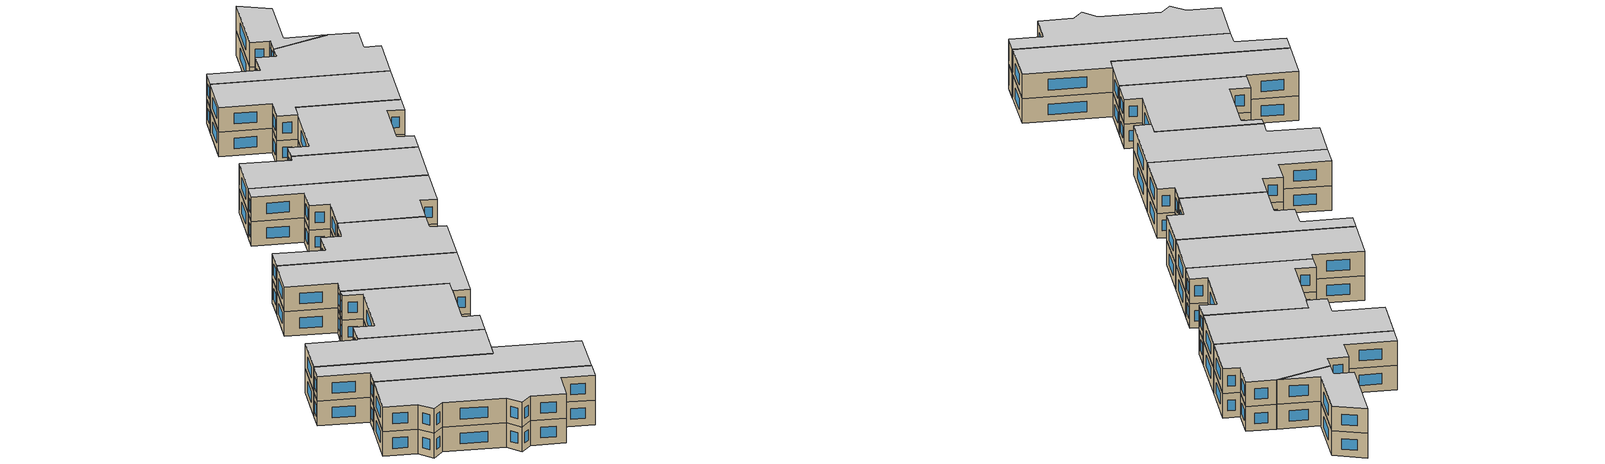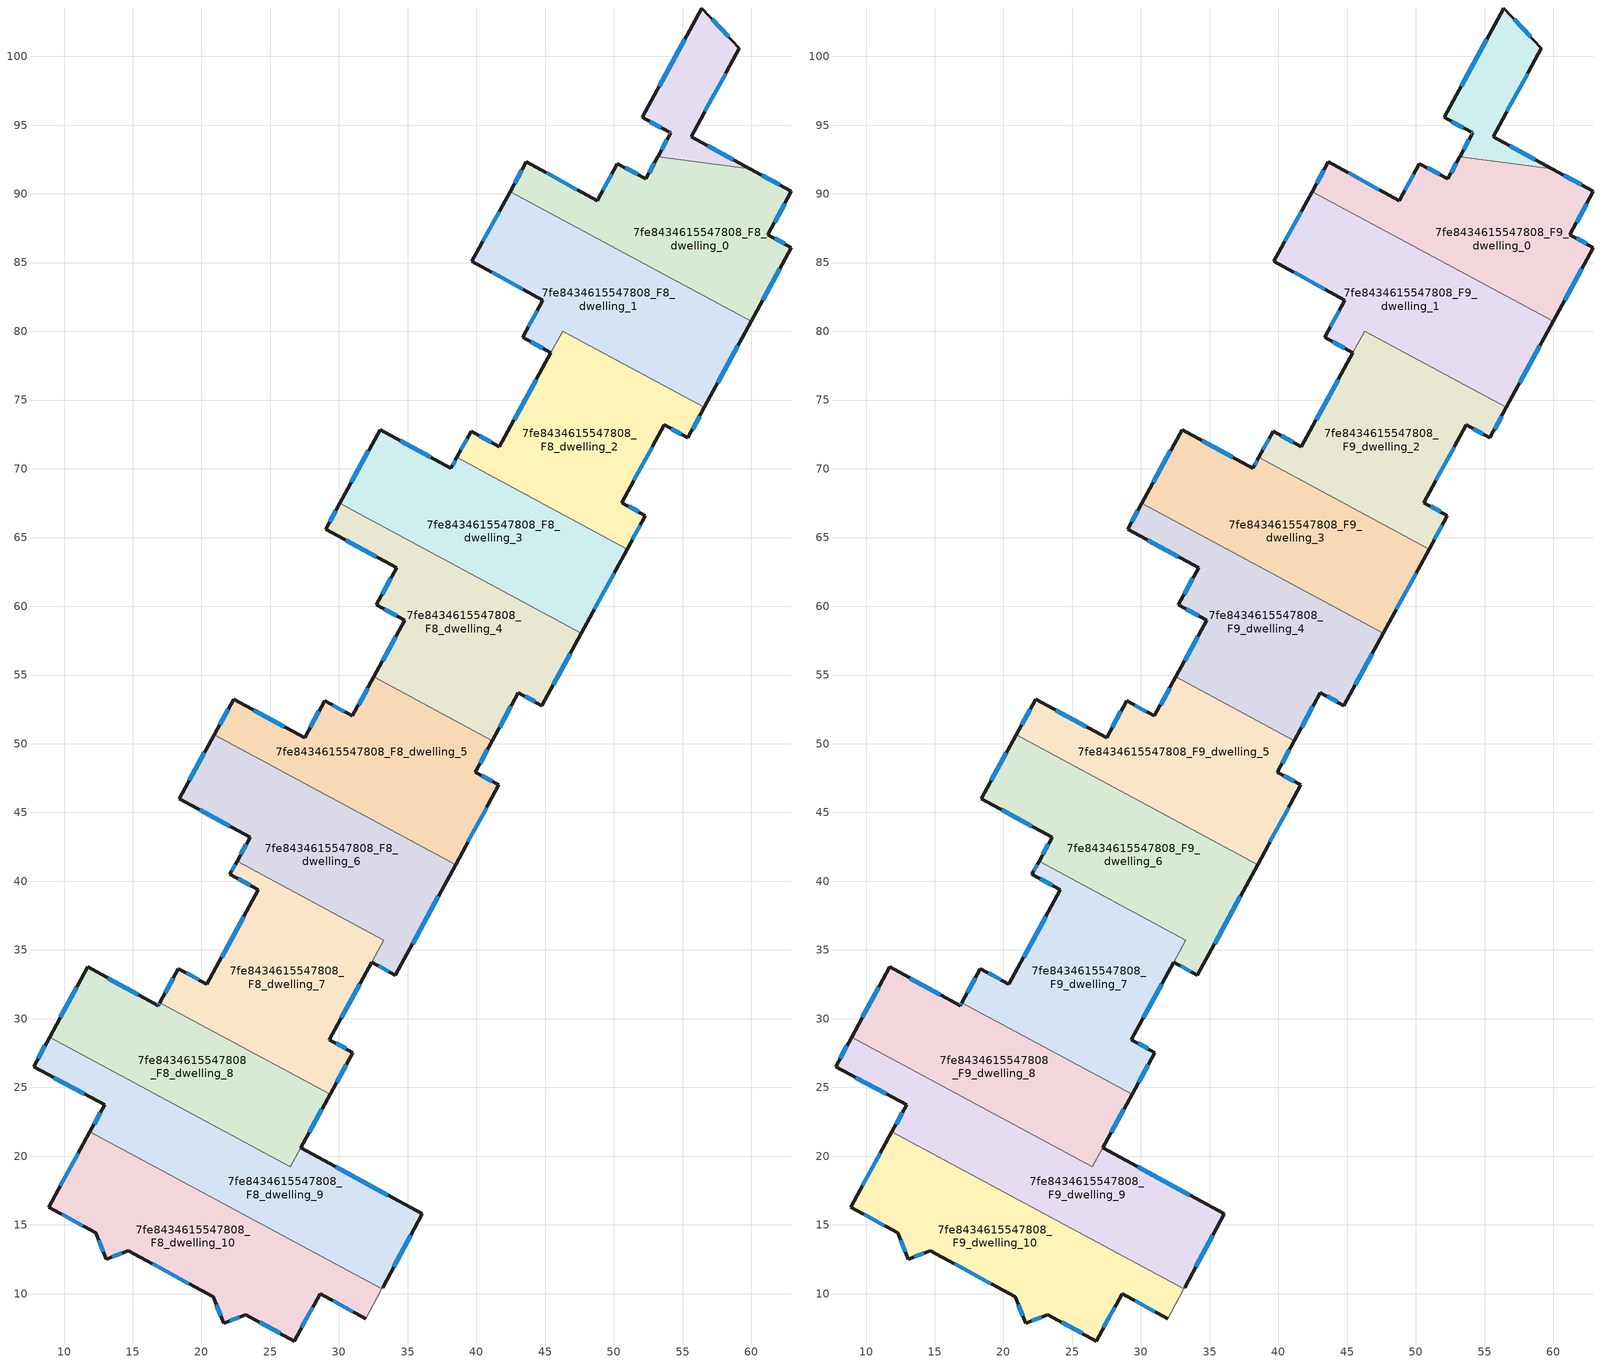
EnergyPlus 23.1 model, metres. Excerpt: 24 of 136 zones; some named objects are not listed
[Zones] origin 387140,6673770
7fe8434615547808_F8_dwelling_0
 floor to 7fe8434615547808_F7_dwelling_0 (EU_floor_Construction): 62.91,90.18 61.2,87.03 62.91,86.09 59.99,80.72 42.44,90.16 43.63,92.33 48.79,89.51 50.25,92.21 52.33,91.09 53.19,92.69 59.89,91.83 z24
 wall outside (EU_wall_Construction): 59.99,80.72 62.91,86.09 61.2,87.03 62.91,90.18 59.89,91.83 / 53.19,92.69 52.33,91.09 50.25,92.21 48.79,89.51 43.63,92.33 42.44,90.16 z24:27
 wall to 7fe8434615547808_F8_dwelling_1 (EU_wall_Construction): 42.44,90.16 59.99,80.72 z24:27
 wall to 7fe8434615547808_F8_dwelling_11 (EU_wall_Construction): 59.89,91.83 53.19,92.69 z24:27
 window (EU_Window_Construction): 60.83,82.25 62.08,84.55 / 43.29,91.71 42.78,90.78 / 47.31,90.31 45.1,91.52 / 49.83,91.43 49.2,90.28 / 51.73,91.41 50.84,91.89 / 52.94,92.23 52.57,91.55 / 62.05,90.65 60.75,91.36 / 61.69,87.93 62.42,89.28 / 62.42,86.36 61.69,86.76 z24.86:26.14
7fe8434615547808_F8_dwelling_1
 floor to 7fe8434615547808_F7_dwelling_1 (EU_floor_Construction): 59.99,80.72 56.59,74.47 46.28,80.01 45.42,78.45 43.36,79.58 44.83,82.27 39.67,85.09 42.44,90.16 z24
 wall outside (EU_wall_Construction): 42.44,90.16 39.67,85.09 44.83,82.27 43.36,79.58 45.42,78.45 / 56.59,74.47 59.99,80.72 z24:27
 wall to 7fe8434615547808_F8_dwelling_2 (EU_wall_Construction): 45.42,78.45 46.28,80.01 56.59,74.47 z24:27
 window (EU_Window_Construction): 44.41,81.5 43.78,80.34 / 41.15,84.28 43.36,83.07 / 41.65,88.71 40.46,86.54 / 57.56,76.26 59.02,78.93 / 43.95,79.25 44.83,78.77 z24.86:26.14
7fe8434615547808_F8_dwelling_10
 floor to 7fe8434615547808_F7_dwelling_10 (EU_floor_Construction): 33.13,10.36 33.08,10.27 31.95,8.17 28.62,10 26.73,6.56 23.22,8.47 21.61,7.84 20.86,9.76 14.67,13.14 13.07,12.5 12.31,14.42 8.89,16.29 11.88,21.78 z24
 wall outside (EU_wall_Construction): 11.88,21.78 8.89,16.29 12.31,14.42 13.07,12.5 14.67,13.14 20.86,9.76 21.61,7.84 23.22,8.47 26.73,6.56 28.62,10 31.95,8.17 z24:27
 wall to 7fe8434615547808_F8_dwelling_9 (EU_wall_Construction): 33.13,10.36 11.88,21.78 z24:27
 wall adiabatic (EU_wall_Construction): 31.95,8.17 33.08,10.27 33.13,10.36 z24:27
 window (EU_Window_Construction): 16.44,12.17 19.09,10.72 / 13.52,12.69 14.21,12.96 / 12.53,13.88 12.85,13.05 / 9.86,15.76 11.33,14.96 / 11.03,20.21 9.74,17.86 / 29.57,9.48 31,8.7 / 27.27,7.54 28.08,9.02 / 24.22,7.92 25.73,7.1 / 22.07,8.02 22.76,8.29 / 21.08,9.21 21.4,8.39 z24.86:26.14
7fe8434615547808_F8_dwelling_11
 floor to 7fe8434615547808_F7_dwelling_11 (EU_floor_Construction): 59.12,100.59 55.61,94.15 59.89,91.83 53.19,92.69 53.21,92.74 54.12,94.43 53.99,94.5 52.05,95.55 56.38,103.52 z24
 wall outside (EU_wall_Construction): 59.89,91.83 55.61,94.15 59.12,100.59 56.38,103.52 52.05,95.55 53.99,94.5 54.12,94.43 53.21,92.74 53.19,92.69 z24:27
 window (EU_Window_Construction): 53.86,93.95 53.47,93.22 / 54.03,94.48 54.08,94.45 / 52.61,95.25 53.43,94.8 / 55.15,101.24 53.29,97.83 / 58.34,101.43 57.17,102.68 / 56.62,95.99 58.12,98.75 / 58.66,92.49 56.84,93.49 z24.86:26.14
7fe8434615547808_F8_dwelling_2
 floor to 7fe8434615547808_F7_dwelling_2 (EU_floor_Construction): 56.59,74.47 55.38,72.26 53.66,73.2 50.58,67.53 52.3,66.6 50.97,64.16 38.58,70.83 39.61,72.72 41.68,71.6 45.42,78.45 46.28,80.01 z24
 wall outside (EU_wall_Construction): 45.42,78.44 41.68,71.6 39.61,72.72 38.58,70.83 / 50.97,64.16 52.3,66.6 50.58,67.53 53.66,73.2 55.38,72.26 56.59,74.47 z24:27
 wall to 7fe8434615547808_F8_dwelling_3 (EU_wall_Construction): 38.58,70.83 50.97,64.16 z24:27
 window (EU_Window_Construction): 39.32,72.18 38.88,71.37 / 41.09,71.92 40.2,72.4 / 44.35,76.49 42.75,73.55 / 55.72,72.89 56.24,73.84 / 54.15,72.93 54.89,72.53 / 51.46,69.15 52.78,71.58 / 51.81,66.86 51.07,67.27 / 51.35,64.86 51.92,65.9 z24.86:26.14
7fe8434615547808_F8_dwelling_3
 floor to 7fe8434615547808_F7_dwelling_3 (EU_floor_Construction): 50.97,64.16 47.63,58.03 30.05,67.49 32.98,72.85 38.14,70.03 38.58,70.83 z24
 wall outside (EU_wall_Construction): 38.58,70.83 38.14,70.03 32.98,72.85 30.05,67.49 / 47.63,58.03 50.97,64.16 z24:27
 wall to 7fe8434615547808_F8_dwelling_4 (EU_wall_Construction): 30.05,67.49 47.63,58.03 z24:27
 window (EU_Window_Construction): 36.67,70.84 34.46,72.04 / 38.46,70.6 38.27,70.26 / 48.59,59.79 50.02,62.41 / 32.15,71.32 30.89,69.02 z24.86:26.14
7fe8434615547808_F8_dwelling_4
 floor to 7fe8434615547808_F7_dwelling_4 (EU_floor_Construction): 47.63,58.03 44.76,52.77 43.04,53.71 41.15,50.22 32.53,54.86 34.78,58.97 32.73,60.09 34.19,62.79 29.03,65.61 30.05,67.49 z24
 wall outside (EU_wall_Construction): 30.05,67.49 29.03,65.61 34.19,62.79 32.73,60.09 34.78,58.97 32.53,54.86 / 41.15,50.22 43.04,53.71 44.76,52.77 47.63,58.03 z24:27
 wall to 7fe8434615547808_F8_dwelling_5 (EU_wall_Construction): 32.53,54.86 41.15,50.22 z24:27
 window (EU_Window_Construction): 34.13,57.8 33.17,56.04 / 33.31,59.77 34.19,59.29 / 33.77,62.02 33.14,60.86 / 30.5,64.81 32.71,63.6 / 29.76,66.95 29.32,66.15 / 45.58,54.27 46.81,56.53 / 43.53,53.44 44.27,53.04 / 41.69,51.22 42.5,52.71 z24.86:26.14
7fe8434615547808_F8_dwelling_5
 floor to 7fe8434615547808_F7_dwelling_5 (EU_floor_Construction): 41.15,50.22 39.91,47.94 41.63,47.01 38.48,41.21 20.92,50.66 22.34,53.25 27.5,50.43 28.96,53.13 30.98,52.03 32.53,54.86 z24
 wall outside (EU_wall_Construction): 32.53,54.86 30.98,52.03 28.96,53.13 27.5,50.43 22.34,53.25 20.92,50.66 / 38.48,41.21 41.63,47.01 39.91,47.94 41.15,50.22 z24:27
 wall to 7fe8434615547808_F8_dwelling_6 (EU_wall_Construction): 20.92,50.66 38.48,41.21 z24:27
 window (EU_Window_Construction): 21.93,52.51 21.33,51.4 / 26.02,51.23 23.81,52.44 / 28.54,52.36 27.91,51.2 / 30.4,52.34 29.53,52.81 / 32.09,54.05 31.42,52.84 / 40.27,48.59 40.8,49.57 / 41.14,47.27 40.4,47.68 / 39.38,42.87 40.73,45.35 z24.86:26.14
7fe8434615547808_F8_dwelling_6
 floor to 7fe8434615547808_F7_dwelling_6 (EU_floor_Construction): 38.48,41.21 34.11,33.16 32.39,34.11 33.27,35.71 22.59,41.46 23.54,43.2 18.38,46.01 20.92,50.66 z24
 wall outside (EU_wall_Construction): 20.92,50.66 18.38,46.01 23.54,43.2 22.59,41.46 / 32.39,34.11 34.11,33.16 38.48,41.21 z24:27
 wall to 7fe8434615547808_F8_dwelling_7 (EU_wall_Construction): 22.59,41.46 33.27,35.71 32.39,34.11 z24:27
 window (EU_Window_Construction): 23.27,42.7 22.86,41.96 / 19.86,45.21 22.07,44 / 20.2,49.33 19.11,47.34 / 35.36,35.46 37.23,38.91 / 32.88,33.84 33.62,33.43 z24.86:26.14
7fe8434615547808_F8_dwelling_7
 floor to 7fe8434615547808_F7_dwelling_7 (EU_floor_Construction): 33.27,35.71 29.3,28.47 31.02,27.53 29.36,24.51 16.97,31.18 18.33,33.65 20.39,32.52 24.13,39.38 22.07,40.5 22.59,41.46 z24
 wall outside (EU_wall_Construction): 22.59,41.46 22.07,40.5 24.13,39.38 20.39,32.52 18.33,33.65 16.97,31.18 / 29.36,24.51 31.02,27.53 29.3,28.47 32.39,34.11 z24:27
 wall to 7fe8434615547808_F8_dwelling_8 (EU_wall_Construction): 16.97,31.18 29.36,24.51 z24:27
 window (EU_Window_Construction): 17.94,32.94 17.36,31.88 / 19.8,32.84 18.91,33.33 / 23.06,37.42 21.46,34.48 / 22.66,40.18 23.54,39.7 / 22.44,41.19 22.22,40.78 / 30.53,27.8 29.79,28.2 / 29.84,25.37 30.55,26.67 / 30.18,30.08 31.51,32.5 z24.86:26.14
7fe8434615547808_F8_dwelling_8
 floor to 7fe8434615547808_F7_dwelling_8 (EU_floor_Construction): 29.36,24.51 26.46,19.24 8.95,28.66 11.73,33.76 16.85,30.96 16.97,31.18 z24
 wall outside (EU_wall_Construction): 16.97,31.18 16.85,30.96 11.73,33.76 8.95,28.66 / 27.23,20.63 29.36,24.51 z24:27
 wall to 7fe8434615547808_F8_dwelling_9 (EU_wall_Construction): 26.47,19.23 27.23,20.63 / 8.95,28.66 26.46,19.24 z24:27
 window (EU_Window_Construction): 10.94,32.3 9.74,30.12 / 15.39,31.76 13.19,32.96 / 16.94,31.11 16.89,31.02 / 27.84,21.74 28.76,23.4 z24.86:26.14
7fe8434615547808_F8_dwelling_9
 floor to 7fe8434615547808_F7_dwelling_9 (EU_floor_Construction): 27.23,20.63 36.05,15.79 33.17,10.44 33.13,10.36 11.88,21.78 12.95,23.73 7.78,26.52 8.95,28.66 26.47,19.23 z24
 wall outside (EU_wall_Construction): 8.95,28.66 7.78,26.52 12.95,23.73 11.88,21.78 / 33.17,10.44 36.05,15.79 27.23,20.63 z24:27
 wall adiabatic (EU_wall_Construction): 33.13,10.36 33.17,10.44 z24:27
 window (EU_Window_Construction): 9.26,25.72 11.47,24.53 / 8.62,28.05 8.12,27.13 / 33.53,17.18 29.75,19.25 / 34,11.97 35.23,14.27 / 12.64,23.18 12.19,22.34 z24.86:26.14
7fe8434615547808_F9_dwelling_0
 floor to 7fe8434615547808_F8_dwelling_0 (EU_floor_Construction): 62.91,90.18 61.2,87.03 62.91,86.09 59.99,80.72 42.44,90.16 43.63,92.33 48.79,89.51 50.25,92.21 52.33,91.09 53.19,92.69 59.89,91.83 z27
 wall outside (EU_wall_Construction): 59.99,80.72 62.91,86.09 61.2,87.03 62.91,90.18 59.89,91.83 / 53.19,92.69 52.33,91.09 50.25,92.21 48.79,89.51 43.63,92.33 42.44,90.16 z27:30
 wall to 7fe8434615547808_F9_dwelling_1 (EU_wall_Construction): 42.44,90.16 59.99,80.72 z27:30
 wall to 7fe8434615547808_F9_dwelling_11 (EU_wall_Construction): 59.89,91.83 53.19,92.69 z27:30
 window (EU_Window_Construction): 60.83,82.25 62.08,84.55 / 43.29,91.71 42.78,90.78 / 47.31,90.31 45.1,91.52 / 49.83,91.43 49.2,90.28 / 51.73,91.41 50.84,91.89 / 52.94,92.23 52.57,91.55 / 62.05,90.65 60.75,91.36 / 61.69,87.93 62.42,89.28 / 62.42,86.36 61.69,86.76 z27.86:29.14
 ceiling to 7fe8434615547808_F10_dwelling_0 (EU_floor_Construction): 59.99,80.72 62.91,86.09 61.2,87.03 62.91,90.18 59.89,91.83 53.19,92.69 52.33,91.09 50.25,92.21 48.79,89.51 43.63,92.33 42.44,90.16 z30
7fe8434615547808_F9_dwelling_1
 floor to 7fe8434615547808_F8_dwelling_1 (EU_floor_Construction): 59.99,80.72 56.59,74.47 46.28,80.01 45.42,78.45 43.36,79.58 44.83,82.27 39.67,85.09 42.44,90.16 z27
 wall outside (EU_wall_Construction): 42.44,90.16 39.67,85.09 44.83,82.27 43.36,79.58 45.42,78.45 / 56.59,74.47 59.99,80.72 z27:30
 wall to 7fe8434615547808_F9_dwelling_2 (EU_wall_Construction): 45.42,78.45 46.28,80.01 56.59,74.47 z27:30
 window (EU_Window_Construction): 44.41,81.5 43.78,80.34 / 41.15,84.28 43.36,83.07 / 41.65,88.71 40.46,86.54 / 57.56,76.26 59.02,78.93 / 43.95,79.25 44.83,78.77 z27.86:29.14
 ceiling to 7fe8434615547808_F10_dwelling_1 (EU_floor_Construction): 56.59,74.47 59.99,80.72 42.44,90.16 39.67,85.09 44.83,82.27 43.36,79.58 45.42,78.45 46.28,80.01 z30
7fe8434615547808_F9_dwelling_10
 floor to 7fe8434615547808_F8_dwelling_10 (EU_floor_Construction): 33.13,10.36 33.08,10.27 31.95,8.17 28.62,10 26.73,6.56 23.22,8.47 21.61,7.84 20.86,9.76 14.67,13.14 13.07,12.5 12.31,14.42 8.89,16.29 11.88,21.78 z27
 wall outside (EU_wall_Construction): 11.88,21.78 8.89,16.29 12.31,14.42 13.07,12.5 14.67,13.14 20.86,9.76 21.61,7.84 23.22,8.47 26.73,6.56 28.62,10 31.95,8.17 z27:30
 wall to 7fe8434615547808_F9_dwelling_9 (EU_wall_Construction): 33.13,10.36 11.88,21.78 z27:30
 wall adiabatic (EU_wall_Construction): 31.95,8.17 33.08,10.27 33.13,10.36 z27:30
 window (EU_Window_Construction): 16.44,12.17 19.09,10.72 / 13.52,12.69 14.21,12.96 / 12.53,13.88 12.85,13.05 / 9.86,15.76 11.33,14.96 / 11.03,20.21 9.74,17.86 / 29.57,9.48 31,8.7 / 27.27,7.54 28.08,9.02 / 24.22,7.92 25.73,7.1 / 22.07,8.02 22.76,8.29 / 21.08,9.21 21.4,8.39 z27.86:29.14
 ceiling to 7fe8434615547808_F10_dwelling_10 (EU_floor_Construction): 31.95,8.17 33.08,10.27 33.13,10.36 11.88,21.78 8.89,16.29 12.31,14.42 13.07,12.5 14.67,13.14 20.86,9.76 21.61,7.84 23.22,8.47 26.73,6.56 28.62,10 z30
7fe8434615547808_F9_dwelling_11
 floor to 7fe8434615547808_F8_dwelling_11 (EU_floor_Construction): 59.12,100.59 55.61,94.15 59.89,91.83 53.19,92.69 53.21,92.74 54.12,94.43 53.99,94.5 52.05,95.55 56.38,103.52 z27
 wall outside (EU_wall_Construction): 59.89,91.83 55.61,94.15 59.12,100.59 56.38,103.52 52.05,95.55 53.99,94.5 54.12,94.43 53.21,92.74 53.19,92.69 z27:30
 window (EU_Window_Construction): 53.86,93.95 53.47,93.22 / 54.03,94.48 54.08,94.45 / 52.61,95.25 53.43,94.8 / 55.15,101.24 53.29,97.83 / 58.34,101.43 57.17,102.68 / 56.62,95.99 58.12,98.75 / 58.66,92.49 56.84,93.49 z27.86:29.14
 ceiling to 7fe8434615547808_F10_dwelling_11 (EU_floor_Construction): 59.89,91.83 55.61,94.15 59.12,100.59 56.38,103.52 52.05,95.55 53.99,94.5 54.12,94.43 53.21,92.74 53.19,92.69 z30
7fe8434615547808_F9_dwelling_2
 floor to 7fe8434615547808_F8_dwelling_2 (EU_floor_Construction): 56.59,74.47 55.38,72.26 53.66,73.2 50.58,67.53 52.3,66.6 50.97,64.16 38.58,70.83 39.61,72.72 41.68,71.6 45.42,78.45 46.28,80.01 z27
 wall outside (EU_wall_Construction): 45.42,78.44 41.68,71.6 39.61,72.72 38.58,70.83 / 50.97,64.16 52.3,66.6 50.58,67.53 53.66,73.2 55.38,72.26 56.59,74.47 z27:30
 wall to 7fe8434615547808_F9_dwelling_3 (EU_wall_Construction): 38.58,70.83 50.97,64.16 z27:30
 window (EU_Window_Construction): 39.32,72.18 38.88,71.37 / 41.09,71.92 40.2,72.4 / 44.35,76.49 42.75,73.55 / 55.72,72.89 56.24,73.84 / 54.15,72.93 54.89,72.53 / 51.46,69.15 52.78,71.58 / 51.81,66.86 51.07,67.27 / 51.35,64.86 51.92,65.9 z27.86:29.14
 ceiling to 7fe8434615547808_F10_dwelling_2 (EU_floor_Construction): 52.3,66.6 50.58,67.53 53.66,73.2 55.38,72.26 56.59,74.47 46.28,80.01 45.42,78.45 41.68,71.6 39.61,72.72 38.58,70.83 50.97,64.16 z30
7fe8434615547808_F9_dwelling_3
 floor to 7fe8434615547808_F8_dwelling_3 (EU_floor_Construction): 50.97,64.16 47.63,58.03 30.05,67.49 32.98,72.85 38.14,70.03 38.58,70.83 z27
 wall outside (EU_wall_Construction): 38.58,70.83 38.14,70.03 32.98,72.85 30.05,67.49 / 47.63,58.03 50.97,64.16 z27:30
 wall to 7fe8434615547808_F9_dwelling_4 (EU_wall_Construction): 30.05,67.49 47.63,58.03 z27:30
 window (EU_Window_Construction): 36.67,70.84 34.46,72.04 / 38.46,70.6 38.27,70.26 / 48.59,59.79 50.02,62.41 / 32.15,71.32 30.89,69.02 z27.86:29.14
 ceiling to 7fe8434615547808_F10_dwelling_3 (EU_floor_Construction): 47.63,58.03 50.97,64.16 38.58,70.83 38.14,70.03 32.98,72.85 30.05,67.49 z30
7fe8434615547808_F9_dwelling_4
 floor to 7fe8434615547808_F8_dwelling_4 (EU_floor_Construction): 47.63,58.03 44.76,52.77 43.04,53.71 41.15,50.22 32.53,54.86 34.78,58.97 32.73,60.09 34.19,62.79 29.03,65.61 30.05,67.49 z27
 wall outside (EU_wall_Construction): 30.05,67.49 29.03,65.61 34.19,62.79 32.73,60.09 34.78,58.97 32.53,54.86 / 41.15,50.22 43.04,53.71 44.76,52.77 47.63,58.03 z27:30
 wall to 7fe8434615547808_F9_dwelling_5 (EU_wall_Construction): 32.53,54.86 41.15,50.22 z27:30
 window (EU_Window_Construction): 34.13,57.8 33.17,56.04 / 33.31,59.77 34.19,59.29 / 33.77,62.02 33.14,60.86 / 30.5,64.81 32.71,63.6 / 29.76,66.95 29.32,66.15 / 45.58,54.27 46.81,56.53 / 43.53,53.44 44.27,53.04 / 41.69,51.22 42.5,52.71 z27.86:29.14
 ceiling to 7fe8434615547808_F10_dwelling_4 (EU_floor_Construction): 44.76,52.77 47.63,58.03 30.05,67.49 29.03,65.61 34.19,62.79 32.73,60.09 34.78,58.97 32.53,54.86 41.15,50.22 43.04,53.71 z30
7fe8434615547808_F9_dwelling_5
 floor to 7fe8434615547808_F8_dwelling_5 (EU_floor_Construction): 41.15,50.22 39.91,47.94 41.63,47.01 38.48,41.21 20.92,50.66 22.34,53.25 27.5,50.43 28.96,53.13 30.98,52.03 32.53,54.86 z27
 wall outside (EU_wall_Construction): 32.53,54.86 30.98,52.03 28.96,53.13 27.5,50.43 22.34,53.25 20.92,50.66 / 38.48,41.21 41.63,47.01 39.91,47.94 41.15,50.22 z27:30
 wall to 7fe8434615547808_F9_dwelling_6 (EU_wall_Construction): 20.92,50.66 38.48,41.21 z27:30
 window (EU_Window_Construction): 21.93,52.51 21.33,51.4 / 26.02,51.23 23.81,52.44 / 28.54,52.36 27.91,51.2 / 30.4,52.34 29.53,52.81 / 32.09,54.05 31.42,52.84 / 40.27,48.59 40.8,49.57 / 41.14,47.27 40.4,47.68 / 39.38,42.87 40.73,45.35 z27.86:29.14
 ceiling to 7fe8434615547808_F10_dwelling_5 (EU_floor_Construction): 38.48,41.21 41.63,47.01 39.91,47.94 41.15,50.22 32.53,54.86 30.98,52.03 28.96,53.13 27.5,50.43 22.34,53.25 20.92,50.66 z30
7fe8434615547808_F9_dwelling_6
 floor to 7fe8434615547808_F8_dwelling_6 (EU_floor_Construction): 38.48,41.21 34.11,33.16 32.39,34.11 33.27,35.71 22.59,41.46 23.54,43.2 18.38,46.01 20.92,50.66 z27
 wall outside (EU_wall_Construction): 20.92,50.66 18.38,46.01 23.54,43.2 22.59,41.46 / 32.39,34.11 34.11,33.16 38.48,41.21 z27:30
 wall to 7fe8434615547808_F9_dwelling_7 (EU_wall_Construction): 22.59,41.46 33.27,35.71 32.39,34.11 z27:30
 window (EU_Window_Construction): 23.27,42.7 22.86,41.96 / 19.86,45.21 22.07,44 / 20.2,49.33 19.11,47.34 / 35.36,35.46 37.23,38.91 / 32.88,33.84 33.62,33.43 z27.86:29.14
 ceiling to 7fe8434615547808_F10_dwelling_6 (EU_floor_Construction): 34.11,33.16 38.48,41.21 20.92,50.66 18.38,46.01 23.54,43.2 22.59,41.46 33.27,35.71 32.39,34.11 z30
7fe8434615547808_F9_dwelling_7
 floor to 7fe8434615547808_F8_dwelling_7 (EU_floor_Construction): 33.27,35.71 29.3,28.47 31.02,27.53 29.36,24.51 16.97,31.18 18.33,33.65 20.39,32.52 24.13,39.38 22.07,40.5 22.59,41.46 z27
 wall outside (EU_wall_Construction): 22.59,41.46 22.07,40.5 24.13,39.38 20.39,32.52 18.33,33.65 16.97,31.18 / 29.36,24.51 31.02,27.53 29.3,28.47 32.39,34.11 z27:30
 wall to 7fe8434615547808_F9_dwelling_8 (EU_wall_Construction): 16.97,31.18 29.36,24.51 z27:30
 window (EU_Window_Construction): 17.94,32.94 17.36,31.88 / 19.8,32.84 18.91,33.33 / 23.06,37.42 21.46,34.48 / 22.66,40.18 23.54,39.7 / 22.44,41.19 22.22,40.78 / 30.53,27.8 29.79,28.2 / 29.84,25.37 30.55,26.67 / 30.18,30.08 31.51,32.5 z27.86:29.14
 ceiling to 7fe8434615547808_F10_dwelling_7 (EU_floor_Construction): 31.02,27.53 29.3,28.47 33.27,35.71 22.59,41.46 22.07,40.5 24.13,39.38 20.39,32.52 18.33,33.65 16.97,31.18 29.36,24.51 z30
7fe8434615547808_F9_dwelling_8
 floor to 7fe8434615547808_F8_dwelling_8 (EU_floor_Construction): 29.36,24.51 26.46,19.24 8.95,28.66 11.73,33.76 16.85,30.96 16.97,31.18 z27
 wall outside (EU_wall_Construction): 16.97,31.18 16.85,30.96 11.73,33.76 8.95,28.66 / 27.23,20.63 29.36,24.51 z27:30
 wall to 7fe8434615547808_F9_dwelling_9 (EU_wall_Construction): 26.47,19.23 27.23,20.63 / 8.95,28.66 26.46,19.24 z27:30
 window (EU_Window_Construction): 10.94,32.3 9.74,30.12 / 15.39,31.76 13.19,32.96 / 16.94,31.11 16.89,31.02 / 27.84,21.74 28.76,23.4 z27.86:29.14
 ceiling to 7fe8434615547808_F10_dwelling_8 (EU_floor_Construction): 26.46,19.24 29.36,24.51 16.97,31.18 16.85,30.96 11.73,33.76 8.95,28.66 z30
7fe8434615547808_F9_dwelling_9
 floor to 7fe8434615547808_F8_dwelling_9 (EU_floor_Construction): 27.23,20.63 36.05,15.79 33.17,10.44 33.13,10.36 11.88,21.78 12.95,23.73 7.78,26.52 8.95,28.66 26.47,19.23 z27
 wall outside (EU_wall_Construction): 8.95,28.66 7.78,26.52 12.95,23.73 11.88,21.78 / 33.17,10.44 36.05,15.79 27.23,20.63 z27:30
 wall adiabatic (EU_wall_Construction): 33.13,10.36 33.17,10.44 z27:30
 window (EU_Window_Construction): 9.26,25.72 11.47,24.53 / 8.62,28.05 8.12,27.13 / 33.53,17.18 29.75,19.25 / 34,11.97 35.23,14.27 / 12.64,23.18 12.19,22.34 z27.86:29.14
 ceiling to 7fe8434615547808_F10_dwelling_9 (EU_floor_Construction): 33.17,10.44 36.05,15.79 27.23,20.63 26.47,19.23 8.95,28.66 7.78,26.52 12.95,23.73 11.88,21.78 33.13,10.36 z30
[Building]
EU S2 Campaign: North Axis=0; Terrain=City; Solar Distribution=FullExterior
[Site:Location]
Helsinki-Vantaa.AP: Latitude=60.317; Longitude=24.963; Time Zone=2; Elevation=54.6
[SizingPeriod:WeatherFileDays]
AnnualSizingPeriod: Begin Month=1; Begin Day of Month=1; End Month=12; End Day of Month=31; Day of Week for Start Day=Monday; Use Weather File Daylight Saving Period=No; Use Weather File Rain and Snow Indicators=No
[MATERIAL]
EU_InternalMass_Material: Roughness=MediumRough; Thickness=0.1; Conductivity=1; Density=1800; Specific Heat=900; Thermal Absorptance=0.9; Solar Absorptance=0.7; Visible Absorptance=0.7
[MATERIAL:NOMASS] Roughness=MediumRough; Thermal Absorptance=0.9; Solar Absorptance=0.7; Visible Absorptance=0.7
Name | Thermal Resistance
EU_wall_NoMass | 2.6932
EU_floor_NoMass | 2.22482
[WINDOWMATERIAL:SIMPLEGLAZINGSYSTEM]
EU_Window_SimpleGlazing: UFactor=2.14966; Solar Heat Gain Coefficient=0.7; Visible Transmittance=0.7
[CONSTRUCTION]
EU_wall_Construction: EU_wall_NoMass
EU_floor_Construction: EU_floor_NoMass
EU_Window_Construction: EU_Window_SimpleGlazing
EU_InternalMass_Construction: EU_InternalMass_Material
[ZONE] Type=1; Multiplier=1; Ceiling Height=autocalculate; Floor Area=autocalculate; Part of Total Floor Area=Yes
Name | Volume
7fe8434615547808_F8_dwelling_0; 7fe8434615547808_F9_dwelling_0 | 379.513
7fe8434615547808_F8_dwelling_1; 7fe8434615547808_F9_dwelling_1 | 414.653
7fe8434615547808_F8_dwelling_10; 7fe8434615547808_F9_dwelling_10 | 423.882
7fe8434615547808_F8_dwelling_11; 7fe8434615547808_F9_dwelling_11 | 117.224
7fe8434615547808_F8_dwelling_2; 7fe8434615547808_F9_dwelling_2 | 389.61
7fe8434615547808_F8_dwelling_3; 7fe8434615547808_F9_dwelling_3 | 402.156
7fe8434615547808_F8_dwelling_4; 7fe8434615547808_F9_dwelling_4 | 402.131
7fe8434615547808_F8_dwelling_5; 7fe8434615547808_F9_dwelling_5 | 402.141
7fe8434615547808_F8_dwelling_6; 7fe8434615547808_F9_dwelling_6 | 412.956
7fe8434615547808_F8_dwelling_7; 7fe8434615547808_F9_dwelling_7 | 391.321
7fe8434615547808_F8_dwelling_8; 7fe8434615547808_F9_dwelling_8 | 355.331
7fe8434615547808_F8_dwelling_9; 7fe8434615547808_F9_dwelling_9 | 427.167
[INTERNALMASS] Construction=EU_InternalMass_Construction
Name | Zone or ZoneList | Surface Area
7fe8434615547808_F8_dwelling_0_EU_InternalMass | 7fe8434615547808_F8_dwelling_0 | 126.505
7fe8434615547808_F8_dwelling_1_EU_InternalMass | 7fe8434615547808_F8_dwelling_1 | 138.218
7fe8434615547808_F8_dwelling_2_EU_InternalMass | 7fe8434615547808_F8_dwelling_2 | 129.872
7fe8434615547808_F8_dwelling_3_EU_InternalMass | 7fe8434615547808_F8_dwelling_3 | 134.052
7fe8434615547808_F8_dwelling_4_EU_InternalMass | 7fe8434615547808_F8_dwelling_4 | 134.044
7fe8434615547808_F8_dwelling_5_EU_InternalMass | 7fe8434615547808_F8_dwelling_5 | 134.047
7fe8434615547808_F8_dwelling_6_EU_InternalMass | 7fe8434615547808_F8_dwelling_6 | 137.652
7fe8434615547808_F8_dwelling_7_EU_InternalMass | 7fe8434615547808_F8_dwelling_7 | 130.44
7fe8434615547808_F8_dwelling_8_EU_InternalMass | 7fe8434615547808_F8_dwelling_8 | 118.459
7fe8434615547808_F8_dwelling_9_EU_InternalMass | 7fe8434615547808_F8_dwelling_9 | 142.388
7fe8434615547808_F8_dwelling_10_EU_InternalMass | 7fe8434615547808_F8_dwelling_10 | 141.293
7fe8434615547808_F8_dwelling_11_EU_InternalMass | 7fe8434615547808_F8_dwelling_11 | 39.0751
7fe8434615547808_F9_dwelling_0_EU_InternalMass | 7fe8434615547808_F9_dwelling_0 | 126.505
7fe8434615547808_F9_dwelling_1_EU_InternalMass | 7fe8434615547808_F9_dwelling_1 | 138.218
7fe8434615547808_F9_dwelling_2_EU_InternalMass | 7fe8434615547808_F9_dwelling_2 | 129.872
7fe8434615547808_F9_dwelling_3_EU_InternalMass | 7fe8434615547808_F9_dwelling_3 | 134.052
7fe8434615547808_F9_dwelling_4_EU_InternalMass | 7fe8434615547808_F9_dwelling_4 | 134.044
7fe8434615547808_F9_dwelling_5_EU_InternalMass | 7fe8434615547808_F9_dwelling_5 | 134.047
7fe8434615547808_F9_dwelling_6_EU_InternalMass | 7fe8434615547808_F9_dwelling_6 | 137.652
7fe8434615547808_F9_dwelling_7_EU_InternalMass | 7fe8434615547808_F9_dwelling_7 | 130.44
7fe8434615547808_F9_dwelling_8_EU_InternalMass | 7fe8434615547808_F9_dwelling_8 | 118.459
7fe8434615547808_F9_dwelling_9_EU_InternalMass | 7fe8434615547808_F9_dwelling_9 | 142.388
7fe8434615547808_F9_dwelling_10_EU_InternalMass | 7fe8434615547808_F9_dwelling_10 | 141.293
7fe8434615547808_F9_dwelling_11_EU_InternalMass | 7fe8434615547808_F9_dwelling_11 | 39.0751
[OTHEREQUIPMENT] Fuel Type=Electricity; Design Level Calculation Method=Watts/Area; Power per Zone Floor Area=1; Fraction Latent=0; Fraction Radiant=0; Fraction Lost=0; Carbon Dioxide Generation Rate=0; EndUse Subcategory=EU_Step8_InternalGains
Name | Zone or ZoneList or Space or SpaceList | Schedule
EU_Step8_InternalGain_7fe8434615547808_F8_dwelling_0_f000 | 7fe8434615547808_F8_dwelling_0 | EU_Step8_GainSchedule_7fe8434615547808_F8_dwelling_0_f000
EU_Step8_InternalGain_7fe8434615547808_F8_dwelling_1_f000 | 7fe8434615547808_F8_dwelling_1 | EU_Step8_GainSchedule_7fe8434615547808_F8_dwelling_1_f000
EU_Step8_InternalGain_7fe8434615547808_F8_dwelling_2_f000 | 7fe8434615547808_F8_dwelling_2 | EU_Step8_GainSchedule_7fe8434615547808_F8_dwelling_2_f000
EU_Step8_InternalGain_7fe8434615547808_F8_dwelling_3_f000 | 7fe8434615547808_F8_dwelling_3 | EU_Step8_GainSchedule_7fe8434615547808_F8_dwelling_3_f000
EU_Step8_InternalGain_7fe8434615547808_F8_dwelling_4_f000 | 7fe8434615547808_F8_dwelling_4 | EU_Step8_GainSchedule_7fe8434615547808_F8_dwelling_4_f000
EU_Step8_InternalGain_7fe8434615547808_F8_dwelling_5_f000 | 7fe8434615547808_F8_dwelling_5 | EU_Step8_GainSchedule_7fe8434615547808_F8_dwelling_5_f000
EU_Step8_InternalGain_7fe8434615547808_F8_dwelling_6_f000 | 7fe8434615547808_F8_dwelling_6 | EU_Step8_GainSchedule_7fe8434615547808_F8_dwelling_6_f000
EU_Step8_InternalGain_7fe8434615547808_F8_dwelling_7_f000 | 7fe8434615547808_F8_dwelling_7 | EU_Step8_GainSchedule_7fe8434615547808_F8_dwelling_7_f000
EU_Step8_InternalGain_7fe8434615547808_F8_dwelling_8_f000 | 7fe8434615547808_F8_dwelling_8 | EU_Step8_GainSchedule_7fe8434615547808_F8_dwelling_8_f000
EU_Step8_InternalGain_7fe8434615547808_F8_dwelling_9_f000 | 7fe8434615547808_F8_dwelling_9 | EU_Step8_GainSchedule_7fe8434615547808_F8_dwelling_9_f000
EU_Step8_InternalGain_7fe8434615547808_F8_dwelling_10_f000 | 7fe8434615547808_F8_dwelling_10 | EU_Step8_GainSchedule_7fe8434615547808_F8_dwelling_10_f000
EU_Step8_InternalGain_7fe8434615547808_F8_dwelling_11_f000 | 7fe8434615547808_F8_dwelling_11 | EU_Step8_GainSchedule_7fe8434615547808_F8_dwelling_11_f000
EU_Step8_InternalGain_7fe8434615547808_F9_dwelling_0_f000 | 7fe8434615547808_F9_dwelling_0 | EU_Step8_GainSchedule_7fe8434615547808_F9_dwelling_0_f000
EU_Step8_InternalGain_7fe8434615547808_F9_dwelling_1_f000 | 7fe8434615547808_F9_dwelling_1 | EU_Step8_GainSchedule_7fe8434615547808_F9_dwelling_1_f000
EU_Step8_InternalGain_7fe8434615547808_F9_dwelling_2_f000 | 7fe8434615547808_F9_dwelling_2 | EU_Step8_GainSchedule_7fe8434615547808_F9_dwelling_2_f000
EU_Step8_InternalGain_7fe8434615547808_F9_dwelling_3_f000 | 7fe8434615547808_F9_dwelling_3 | EU_Step8_GainSchedule_7fe8434615547808_F9_dwelling_3_f000
EU_Step8_InternalGain_7fe8434615547808_F9_dwelling_4_f000 | 7fe8434615547808_F9_dwelling_4 | EU_Step8_GainSchedule_7fe8434615547808_F9_dwelling_4_f000
EU_Step8_InternalGain_7fe8434615547808_F9_dwelling_5_f000 | 7fe8434615547808_F9_dwelling_5 | EU_Step8_GainSchedule_7fe8434615547808_F9_dwelling_5_f000
EU_Step8_InternalGain_7fe8434615547808_F9_dwelling_6_f000 | 7fe8434615547808_F9_dwelling_6 | EU_Step8_GainSchedule_7fe8434615547808_F9_dwelling_6_f000
EU_Step8_InternalGain_7fe8434615547808_F9_dwelling_7_f000 | 7fe8434615547808_F9_dwelling_7 | EU_Step8_GainSchedule_7fe8434615547808_F9_dwelling_7_f000
EU_Step8_InternalGain_7fe8434615547808_F9_dwelling_8_f000 | 7fe8434615547808_F9_dwelling_8 | EU_Step8_GainSchedule_7fe8434615547808_F9_dwelling_8_f000
EU_Step8_InternalGain_7fe8434615547808_F9_dwelling_9_f000 | 7fe8434615547808_F9_dwelling_9 | EU_Step8_GainSchedule_7fe8434615547808_F9_dwelling_9_f000
EU_Step8_InternalGain_7fe8434615547808_F9_dwelling_10_f000 | 7fe8434615547808_F9_dwelling_10 | EU_Step8_GainSchedule_7fe8434615547808_F9_dwelling_10_f000
EU_Step8_InternalGain_7fe8434615547808_F9_dwelling_11_f000 | 7fe8434615547808_F9_dwelling_11 | EU_Step8_GainSchedule_7fe8434615547808_F9_dwelling_11_f000
[ZONEVENTILATION:DESIGNFLOWRATE] Schedule=EU_AlwaysOn; Design Flow Rate Calculation Method=AirChanges/Hour; Air Changes per Hour=0.586271; Ventilation Type=Natural; Fan Pressure Rise=0; Fan Total Efficiency=1; Constant Term Coefficient=1; Temperature Term Coefficient=0; Velocity Term Coefficient=0; Velocity Squared Term Coefficient=0; Minimum Indoor Temperature=-100; Maximum Indoor Temperature=100; Delta Temperature=-100; Minimum Outdoor Temperature=-100; Maximum Outdoor Temperature=100; Maximum Wind Speed=40
Name | Zone or ZoneList or Space or SpaceList
EU_ConstantAir_7fe8434615547808_F8_dwelling_0 | 7fe8434615547808_F8_dwelling_0
EU_ConstantAir_7fe8434615547808_F8_dwelling_1 | 7fe8434615547808_F8_dwelling_1
EU_ConstantAir_7fe8434615547808_F8_dwelling_2 | 7fe8434615547808_F8_dwelling_2
EU_ConstantAir_7fe8434615547808_F8_dwelling_3 | 7fe8434615547808_F8_dwelling_3
EU_ConstantAir_7fe8434615547808_F8_dwelling_4 | 7fe8434615547808_F8_dwelling_4
EU_ConstantAir_7fe8434615547808_F8_dwelling_5 | 7fe8434615547808_F8_dwelling_5
EU_ConstantAir_7fe8434615547808_F8_dwelling_6 | 7fe8434615547808_F8_dwelling_6
EU_ConstantAir_7fe8434615547808_F8_dwelling_7 | 7fe8434615547808_F8_dwelling_7
EU_ConstantAir_7fe8434615547808_F8_dwelling_8 | 7fe8434615547808_F8_dwelling_8
EU_ConstantAir_7fe8434615547808_F8_dwelling_9 | 7fe8434615547808_F8_dwelling_9
EU_ConstantAir_7fe8434615547808_F8_dwelling_10 | 7fe8434615547808_F8_dwelling_10
EU_ConstantAir_7fe8434615547808_F8_dwelling_11 | 7fe8434615547808_F8_dwelling_11
EU_ConstantAir_7fe8434615547808_F9_dwelling_0 | 7fe8434615547808_F9_dwelling_0
EU_ConstantAir_7fe8434615547808_F9_dwelling_1 | 7fe8434615547808_F9_dwelling_1
EU_ConstantAir_7fe8434615547808_F9_dwelling_2 | 7fe8434615547808_F9_dwelling_2
EU_ConstantAir_7fe8434615547808_F9_dwelling_3 | 7fe8434615547808_F9_dwelling_3
EU_ConstantAir_7fe8434615547808_F9_dwelling_4 | 7fe8434615547808_F9_dwelling_4
EU_ConstantAir_7fe8434615547808_F9_dwelling_5 | 7fe8434615547808_F9_dwelling_5
EU_ConstantAir_7fe8434615547808_F9_dwelling_6 | 7fe8434615547808_F9_dwelling_6
EU_ConstantAir_7fe8434615547808_F9_dwelling_7 | 7fe8434615547808_F9_dwelling_7
EU_ConstantAir_7fe8434615547808_F9_dwelling_8 | 7fe8434615547808_F9_dwelling_8
EU_ConstantAir_7fe8434615547808_F9_dwelling_9 | 7fe8434615547808_F9_dwelling_9
EU_ConstantAir_7fe8434615547808_F9_dwelling_10 | 7fe8434615547808_F9_dwelling_10
EU_ConstantAir_7fe8434615547808_F9_dwelling_11 | 7fe8434615547808_F9_dwelling_11
[HVACTEMPLATE:ZONE:IDEALLOADSAIRSYSTEM] System Availability Schedule=EU_AlwaysOn; Maximum Heating Supply Air Temperature=50; Minimum Cooling Supply Air Temperature=13; Maximum Heating Supply Air Humidity Ratio=0.0156; Minimum Cooling Supply Air Humidity Ratio=0.0077; Heating Limit=NoLimit; Cooling Limit=NoLimit; Heating Availability Schedule=EU_AlwaysOn; Cooling Availability Schedule=EU_CoolingOff; Dehumidification Control Type=ConstantSensibleHeatRatio; Cooling Sensible Heat Ratio=0.7; Dehumidification Setpoint=60; Humidification Control Type=None; Humidification Setpoint=30; Outdoor Air Method=None; Outdoor Air Flow Rate per Person=0.00944; Outdoor Air Flow Rate per Zone Floor Area=0; Outdoor Air Flow Rate per Zone=0; Demand Controlled Ventilation Type=None; Outdoor Air Economizer Type=NoEconomizer; Heat Recovery Type=None; Sensible Heat Recovery Effectiveness=0.7; Latent Heat Recovery Effectiveness=0.65
Name | Template Thermostat
7fe8434615547808_F8_dwelling_0 | EU_HeatOnly_7fe8434615547808_F8_dwelling_0
7fe8434615547808_F8_dwelling_1 | EU_HeatOnly_7fe8434615547808_F8_dwelling_1
7fe8434615547808_F8_dwelling_2 | EU_HeatOnly_7fe8434615547808_F8_dwelling_2
7fe8434615547808_F8_dwelling_3 | EU_HeatOnly_7fe8434615547808_F8_dwelling_3
7fe8434615547808_F8_dwelling_4 | EU_HeatOnly_7fe8434615547808_F8_dwelling_4
7fe8434615547808_F8_dwelling_5 | EU_HeatOnly_7fe8434615547808_F8_dwelling_5
7fe8434615547808_F8_dwelling_6 | EU_HeatOnly_7fe8434615547808_F8_dwelling_6
7fe8434615547808_F8_dwelling_7 | EU_HeatOnly_7fe8434615547808_F8_dwelling_7
7fe8434615547808_F8_dwelling_8 | EU_HeatOnly_7fe8434615547808_F8_dwelling_8
7fe8434615547808_F8_dwelling_9 | EU_HeatOnly_7fe8434615547808_F8_dwelling_9
7fe8434615547808_F8_dwelling_10 | EU_HeatOnly_7fe8434615547808_F8_dwelling_10
7fe8434615547808_F8_dwelling_11 | EU_HeatOnly_7fe8434615547808_F8_dwelling_11
7fe8434615547808_F9_dwelling_0 | EU_HeatOnly_7fe8434615547808_F9_dwelling_0
7fe8434615547808_F9_dwelling_1 | EU_HeatOnly_7fe8434615547808_F9_dwelling_1
7fe8434615547808_F9_dwelling_2 | EU_HeatOnly_7fe8434615547808_F9_dwelling_2
7fe8434615547808_F9_dwelling_3 | EU_HeatOnly_7fe8434615547808_F9_dwelling_3
7fe8434615547808_F9_dwelling_4 | EU_HeatOnly_7fe8434615547808_F9_dwelling_4
7fe8434615547808_F9_dwelling_5 | EU_HeatOnly_7fe8434615547808_F9_dwelling_5
7fe8434615547808_F9_dwelling_6 | EU_HeatOnly_7fe8434615547808_F9_dwelling_6
7fe8434615547808_F9_dwelling_7 | EU_HeatOnly_7fe8434615547808_F9_dwelling_7
7fe8434615547808_F9_dwelling_8 | EU_HeatOnly_7fe8434615547808_F9_dwelling_8
7fe8434615547808_F9_dwelling_9 | EU_HeatOnly_7fe8434615547808_F9_dwelling_9
7fe8434615547808_F9_dwelling_10 | EU_HeatOnly_7fe8434615547808_F9_dwelling_10
7fe8434615547808_F9_dwelling_11 | EU_HeatOnly_7fe8434615547808_F9_dwelling_11
[SIZING:ZONE] Zone Cooling Design Supply Air Temperature Input Method=SupplyAirTemperature; Zone Cooling Design Supply Air Temperature=13; Zone Heating Design Supply Air Temperature Input Method=SupplyAirTemperature; Zone Heating Design Supply Air Temperature=50; Zone Cooling Design Supply Air Humidity Ratio=0.008; Zone Heating Design Supply Air Humidity Ratio=0.008; Cooling Design Air Flow Method=DesignDay; Cooling Design Air Flow Rate=0; Cooling Minimum Air Flow per Zone Floor Area=0.000762; Cooling Minimum Air Flow=0; Cooling Minimum Air Flow Fraction=0.2; Heating Design Air Flow Method=DesignDay; Heating Design Air Flow Rate=0; Heating Maximum Air Flow per Zone Floor Area=0.002032; Heating Maximum Air Flow=0.141576; Heating Maximum Air Flow Fraction=0.3; Account for Dedicated Outdoor Air System=No; Dedicated Outdoor Air System Control Strategy=NeutralSupplyAir; Dedicated Outdoor Air Low Setpoint Temperature for Design=autosize; Dedicated Outdoor Air High Setpoint Temperature for Design=autosize; Zone Load Sizing Method=Sensible Load Only No Latent Load; Zone Latent Cooling Design Supply Air Humidity Ratio Input Method=HumidityRatioDifference; Zone Cooling Design Supply Air Humidity Ratio Difference=0.005; Zone Latent Heating Design Supply Air Humidity Ratio Input Method=HumidityRatioDifference; Zone Humidification Design Supply Air Humidity Ratio Difference=0.005
7fe8434615547808_F8_dwelling_0; 7fe8434615547808_F8_dwelling_1; 7fe8434615547808_F8_dwelling_2; 7fe8434615547808_F8_dwelling_3; 7fe8434615547808_F8_dwelling_4; 7fe8434615547808_F8_dwelling_5; 7fe8434615547808_F8_dwelling_6; 7fe8434615547808_F8_dwelling_7; 7fe8434615547808_F8_dwelling_8; 7fe8434615547808_F8_dwelling_9; 7fe8434615547808_F8_dwelling_10; 7fe8434615547808_F8_dwelling_11; 7fe8434615547808_F9_dwelling_0; 7fe8434615547808_F9_dwelling_1; 7fe8434615547808_F9_dwelling_2; 7fe8434615547808_F9_dwelling_3; 7fe8434615547808_F9_dwelling_4; 7fe8434615547808_F9_dwelling_5; 7fe8434615547808_F9_dwelling_6; 7fe8434615547808_F9_dwelling_7; 7fe8434615547808_F9_dwelling_8; 7fe8434615547808_F9_dwelling_9; 7fe8434615547808_F9_dwelling_10; 7fe8434615547808_F9_dwelling_11
[SCHEDULE:CONSTANT]
Name | Hourly Value
EU_AlwaysOn | 1
EU_CoolingOff | 0
[SCHEDULE:FILE] Column Number=1; Rows to Skip at Top=0; Number of Hours of Data=8760; Column Separator=Comma; Interpolate to Timestep=No; Minutes per Item=60; Adjust Schedule for Daylight Savings=Yes
Name | File
EU_Step8_GainSchedule_7fe8434615547808_F8_dwelling_0_f000 | ../../schedules/7fe8434615547808/7fe8434615547808_F8_dwelling_0_f000_gain.csv
EU_Step8_GainSchedule_7fe8434615547808_F8_dwelling_1_f000 | ../../schedules/7fe8434615547808/7fe8434615547808_F8_dwelling_1_f000_gain.csv
EU_Step8_GainSchedule_7fe8434615547808_F8_dwelling_2_f000 | ../../schedules/7fe8434615547808/7fe8434615547808_F8_dwelling_2_f000_gain.csv
EU_Step8_GainSchedule_7fe8434615547808_F8_dwelling_3_f000 | ../../schedules/7fe8434615547808/7fe8434615547808_F8_dwelling_3_f000_gain.csv
EU_Step8_GainSchedule_7fe8434615547808_F8_dwelling_4_f000 | ../../schedules/7fe8434615547808/7fe8434615547808_F8_dwelling_4_f000_gain.csv
EU_Step8_GainSchedule_7fe8434615547808_F8_dwelling_5_f000 | ../../schedules/7fe8434615547808/7fe8434615547808_F8_dwelling_5_f000_gain.csv
EU_Step8_GainSchedule_7fe8434615547808_F8_dwelling_6_f000 | ../../schedules/7fe8434615547808/7fe8434615547808_F8_dwelling_6_f000_gain.csv
EU_Step8_GainSchedule_7fe8434615547808_F8_dwelling_7_f000 | ../../schedules/7fe8434615547808/7fe8434615547808_F8_dwelling_7_f000_gain.csv
EU_Step8_GainSchedule_7fe8434615547808_F8_dwelling_8_f000 | ../../schedules/7fe8434615547808/7fe8434615547808_F8_dwelling_8_f000_gain.csv
EU_Step8_GainSchedule_7fe8434615547808_F8_dwelling_9_f000 | ../../schedules/7fe8434615547808/7fe8434615547808_F8_dwelling_9_f000_gain.csv
EU_Step8_GainSchedule_7fe8434615547808_F8_dwelling_10_f000 | ../../schedules/7fe8434615547808/7fe8434615547808_F8_dwelling_10_f000_gain.csv
EU_Step8_GainSchedule_7fe8434615547808_F8_dwelling_11_f000 | ../../schedules/7fe8434615547808/7fe8434615547808_F8_dwelling_11_f000_gain.csv
EU_Step8_GainSchedule_7fe8434615547808_F9_dwelling_0_f000 | ../../schedules/7fe8434615547808/7fe8434615547808_F9_dwelling_0_f000_gain.csv
EU_Step8_GainSchedule_7fe8434615547808_F9_dwelling_1_f000 | ../../schedules/7fe8434615547808/7fe8434615547808_F9_dwelling_1_f000_gain.csv
EU_Step8_GainSchedule_7fe8434615547808_F9_dwelling_2_f000 | ../../schedules/7fe8434615547808/7fe8434615547808_F9_dwelling_2_f000_gain.csv
EU_Step8_GainSchedule_7fe8434615547808_F9_dwelling_3_f000 | ../../schedules/7fe8434615547808/7fe8434615547808_F9_dwelling_3_f000_gain.csv
EU_Step8_GainSchedule_7fe8434615547808_F9_dwelling_4_f000 | ../../schedules/7fe8434615547808/7fe8434615547808_F9_dwelling_4_f000_gain.csv
EU_Step8_GainSchedule_7fe8434615547808_F9_dwelling_5_f000 | ../../schedules/7fe8434615547808/7fe8434615547808_F9_dwelling_5_f000_gain.csv
EU_Step8_GainSchedule_7fe8434615547808_F9_dwelling_6_f000 | ../../schedules/7fe8434615547808/7fe8434615547808_F9_dwelling_6_f000_gain.csv
EU_Step8_GainSchedule_7fe8434615547808_F9_dwelling_7_f000 | ../../schedules/7fe8434615547808/7fe8434615547808_F9_dwelling_7_f000_gain.csv
EU_Step8_GainSchedule_7fe8434615547808_F9_dwelling_8_f000 | ../../schedules/7fe8434615547808/7fe8434615547808_F9_dwelling_8_f000_gain.csv
EU_Step8_GainSchedule_7fe8434615547808_F9_dwelling_9_f000 | ../../schedules/7fe8434615547808/7fe8434615547808_F9_dwelling_9_f000_gain.csv
EU_Step8_GainSchedule_7fe8434615547808_F9_dwelling_10_f000 | ../../schedules/7fe8434615547808/7fe8434615547808_F9_dwelling_10_f000_gain.csv
EU_Step8_GainSchedule_7fe8434615547808_F9_dwelling_11_f000 | ../../schedules/7fe8434615547808/7fe8434615547808_F9_dwelling_11_f000_gain.csv
